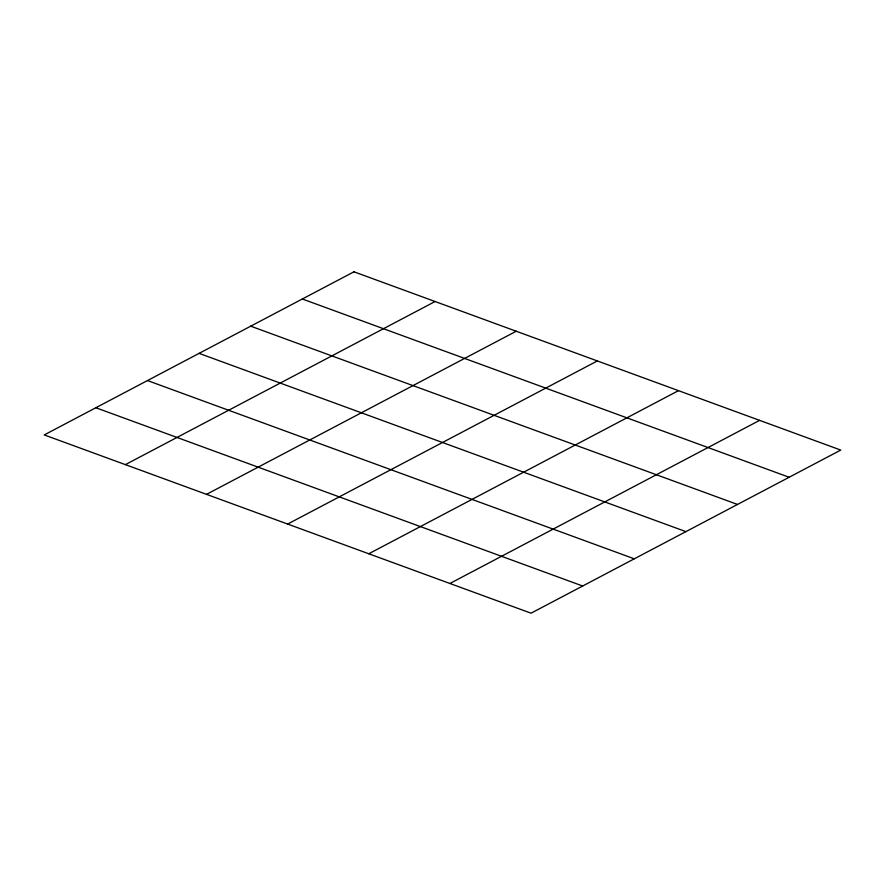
<?xml version="1.0" encoding="UTF-8"?>
<svg xmlns="http://www.w3.org/2000/svg" width="885" height="885" viewBox="0 0 885 885"><rect width="100%" height="100%" fill="white"/><g stroke="black" fill="none" stroke-linecap="round" stroke-linejoin="round"><path stroke-width="1.33" d="M125.382 464.636L435.088 301.519M206.515 494.35L516.221 331.233M287.647 524.064L597.353 360.936M368.779 553.767L678.485 390.65M449.912 583.481L759.618 420.364M302.338 298.997L789.132 477.258M250.72 326.178L737.515 504.45M199.103 353.369L685.897 531.631M147.485 380.55L634.279 558.822M95.868 407.742L582.662 586.003M353.956 271.806L44.25 434.922L531.044 613.194L840.75 450.078L353.956 271.806"/></g></svg>
